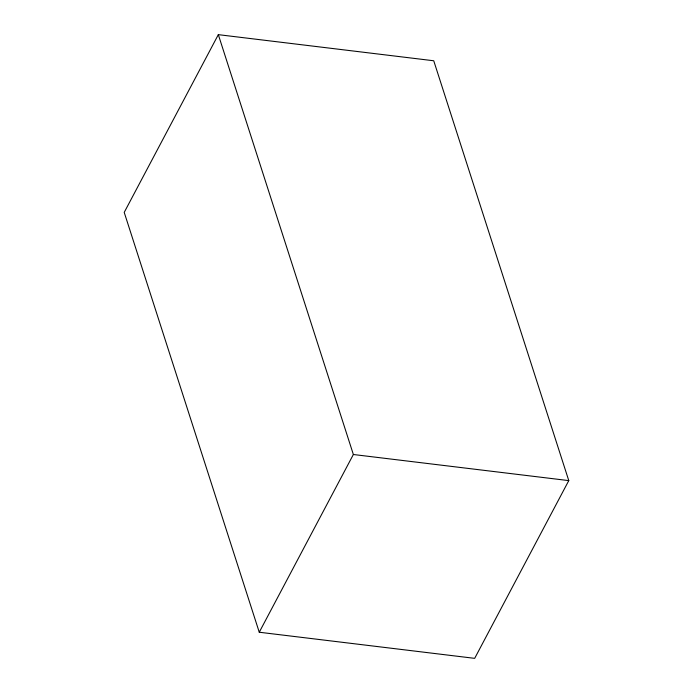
<?xml version="1.0" encoding="UTF-8"?>
<svg xmlns="http://www.w3.org/2000/svg" width="693" height="693" viewBox="0 0 693 693"><rect width="100%" height="100%" fill="white"/><g stroke="black" fill="none" stroke-linecap="round" stroke-linejoin="round"><path stroke-width="1.04" d="M218.321 34.65L124.22 212.387L259.26 632.233L474.679 658.35L568.78 480.613L433.74 60.767L218.321 34.65L353.361 454.504L259.26 632.233M353.361 454.504L568.78 480.613"/></g></svg>
